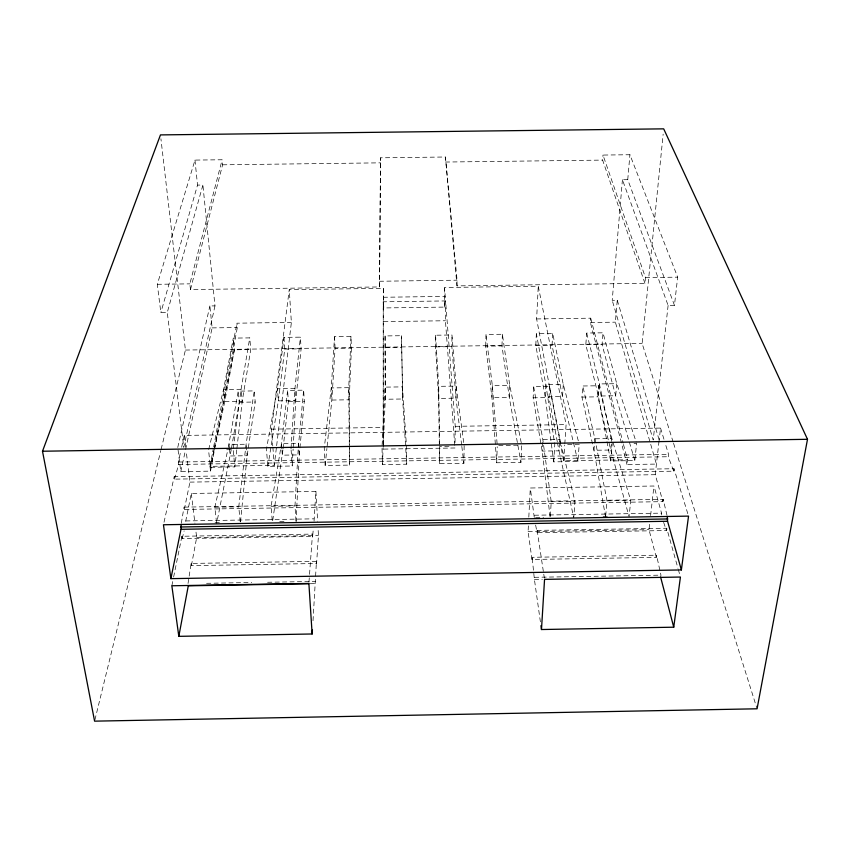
<?xml version="1.0" encoding="UTF-8"?>
<svg xmlns="http://www.w3.org/2000/svg" width="850" height="850" viewBox="0 0 850 850"><rect width="100%" height="100%" fill="white"/><g stroke="black" fill="none" stroke-linecap="round" stroke-linejoin="round"><path stroke-width="0.64" stroke-dasharray="4.25 3.19" d="M406.725 464.196L406.523 446.93L402.475 386.877L385.018 387.132L382.001 447.312L382.415 464.578L406.725 464.196L402.634 398.99L401.508 335.707L385.092 335.941L385.284 399.256L383.212 446.282M385.092 335.941L385.284 399.256L402.634 398.99L401.508 335.707M439.322 445.411L438.653 398.448L435.54 346.885L435.572 335.219L451.966 334.974L456.142 386.081L464.153 446.027L463.866 463.293L439.588 463.675L439.344 446.717M383.169 444.008L383.254 301.803L445.581 300.932L455.239 426.328L454.994 445.432M564.793 443.987L566.1 424.618L538.263 286.206L444.539 287.502L445.23 296.406L444.412 307.094L383.733 307.944L383.308 288.352L289.255 289.648L271.469 429.154L272.776 445.953M383.297 446.452L383.254 301.803M439.588 463.675L439.673 446.409L449.979 446.25M444.412 307.094L444.539 287.502M674.464 305.341L627.746 179.669L622.423 179.743L668.111 305.426L674.464 305.341L677.662 277.153L629.914 154.732L602.99 155.061L645.479 277.599L644.916 283.294L456.992 285.887L445.432 157.006L380.513 157.803L379.536 286.949L190.474 289.563L189.847 283.847L222.148 159.758L194.979 160.087L157.303 284.304L160.852 312.556L167.269 312.471L202.906 185.034L197.529 185.098L160.852 312.556M454.771 445.358L445.432 320.748L445.581 300.932M379.536 286.949L380.513 157.803M461.656 445.06L455.993 398.183L451.849 346.651L451.966 334.974M456.992 285.887L457.066 280.181L445.432 157.006M485.69 346.163L485.998 334.486L502.382 334.252L509.745 385.273L521.719 445.134L520.933 462.389L496.687 462.772L491.969 397.641L485.69 346.163L501.978 345.929L509.277 397.386L517.671 444.189M496.687 462.772L497.229 446.749M501.978 345.929L502.382 334.252M351.411 348.107L349.223 399.797L349.499 465.099L325.168 465.481L324.254 448.216L331.266 387.94L334.549 336.664L350.976 336.43L351.411 348.107L335.07 348.341L331.84 400.053L327.038 447.164M350.976 336.43L348.744 387.674L349.499 465.099M382.415 464.578L383.159 447.589M296.098 522.219L299.274 454.899L304.311 401.274L303.631 390.171L287.598 390.405L281.499 443.679L271.086 506.303L272.308 521.347M622.423 179.743L612.223 300.326L617.27 300.252L615.368 322.161L656.412 464.079L626.992 464.546L627.459 459.765L563.678 460.764L536.626 318.941L538.263 286.206M533.715 386.729L542.821 439.62L551.236 501.744L550.226 518.033L542.173 451.095L533.152 397.821L533.715 386.729L549.663 386.495L560.989 444.412M567.641 444.412L579.211 444.231L577.926 461.486L553.711 461.869L545.211 396.844L535.787 345.44L536.371 333.763L552.723 333.529L563.284 384.476L578.871 442.956M532.015 559.481L532.132 557.303L656.54 555.199L656.274 557.377L532.015 559.481L528.084 531.675L528.413 525.056M528.817 517.119L530.304 488.006L653.958 486.009L661.544 513.134L661.279 515.419M293.197 447.695L295.736 400.605L301.112 348.829L300.401 337.152L283.953 337.386L277.451 388.748L266.433 449.119L267.846 466.384L292.209 466.002L293.133 449.002M313.023 620.734L316.455 561.319L191.112 563.444L188.009 583.621L188.286 585.82M534.278 517.501L530.304 488.006M540.398 621.839L534.416 579.498L532.132 557.303M666.708 528.233L666.421 530.538L537.03 532.684L537.158 530.379L666.708 528.233L677.96 568.289M296.013 520.965L294.971 505.909L298.233 448.619M298.308 447.323L303.631 390.171M557.303 441.734L549.015 397.587L549.663 386.495M577.926 461.486L562.509 396.578L552.054 345.196L552.723 333.529M553.711 461.869L554.784 444.614L545.891 384.731L536.371 333.763M559.502 443.179L559.013 450.829L573.761 517.65L574.972 501.351L561.308 445.676M559.587 441.904L559.746 439.354L542.821 439.62L542.173 451.095L559.013 450.829L557.547 443.031M291.019 448.736L294.95 388.482L300.401 337.152M191.112 563.444L191.388 565.622L316.582 563.508L318.463 535.532L318.091 529.051M563.678 460.764L564.708 445.272M314.054 521.124L315.913 491.459L191.314 493.467L185.757 520.944L186.044 523.228M308.964 582.112L309.442 575.631M309.538 574.334L312.492 534.097L181.9 536.265L173.145 579.413M605.582 517.129L593.959 450.277L581.952 397.088L582.771 385.996L598.708 385.762L611.809 438.547L630.753 500.448L629.085 516.736L610.778 450.011L597.794 396.844L598.708 385.762M634.047 443.381L636.618 443.339L634.844 460.583L610.629 460.966L598.389 396.036L585.82 344.707L586.681 333.041L603.022 332.807L616.76 383.679L636.204 442.096M626.992 464.546L590.399 322.522L590.729 318.176L536.626 318.941M644.916 283.294L602.618 160.097L602.99 155.061M634.844 460.583L615.666 395.781L602.066 344.473L603.022 332.807M627.746 179.669L629.914 154.732M610.629 460.966L612.191 443.721L599.388 383.934L586.681 333.041M605.689 515.876L607.049 500.831L594.894 438.802L582.771 385.996M181.9 536.265L182.197 538.581L312.63 536.414L313.342 528.764M240.486 521.836L247.148 455.717L255.202 402.018L254.267 390.904L238.202 391.149L228.172 448.332M673.157 442.043L642.133 343.442L663.159 134.119M325.168 465.481L326.899 448.471M668.111 305.426L653.204 440.013L612.223 300.326M236.906 448.566L242.186 401.413L250.75 349.562L249.762 337.886L233.293 338.119L223.561 389.544L208.537 450.022L210.439 467.298L234.844 466.905L236.757 449.884M282.922 449.937L272.414 522.601M283.071 448.619L288.362 401.519L287.598 390.405M656.274 557.377L648.996 529.667L649.719 523.249M650.601 515.546L653.958 486.009M666.974 515.27L663.191 499.332L184.014 507.131L184.312 509.447L662.915 501.649L655.244 474.693L658.878 442.467M658.92 442.319L660.546 428.071L184.269 435.423L181.167 449.363M240.231 521.879L238.754 506.823L246.096 444.231L254.267 390.904M178.075 449.969L180.784 471.623L210.513 471.144L209.992 466.353L274.284 465.343L276.484 446.983M276.643 445.676L291.38 322.416L289.255 289.648M662.915 501.649L663.191 499.332M687.778 513.634L674.008 468.733L174.208 476.68L174.526 479.134L673.71 471.176L668.27 456.737L668.557 454.314L665.125 443.073M660.673 577.341L660.949 575.142L656.54 555.199M673.71 471.176L674.008 468.733M283.953 337.386L284.75 349.074L278.343 400.86L267.846 466.384M233.325 448.322L241.081 389.289L249.762 337.886M181.316 523.249L184.014 507.131M231.264 449.586L216.644 523.526M231.476 448.311L239.232 402.252L238.202 391.149M210.513 471.144L237.309 327.547L236.916 323.191L291.38 322.416M191.388 565.622L196.669 537.551L195.723 529.773M209.992 466.353L213.414 448.131M213.658 446.834L236.916 323.191M171.849 585.767L172.879 580.688M184.312 509.447L189.943 482.12L186.161 450.989M180.784 471.623L185.3 450.904M185.587 449.608L212.128 327.898L209.886 305.947L214.976 305.883L202.906 185.034M214.094 450.564L210.439 467.298L234.377 349.796L233.293 338.119M214.381 449.278L224.772 401.668L234.377 349.796L250.75 349.562M214.976 305.883L183.77 447.323L167.269 312.471M174.526 479.134L178.649 464.461L178.341 462.039L180.88 450.627M164.018 522.229L174.208 476.68M216.506 522.272L214.837 507.216L227.885 449.618M177.756 447.419L209.886 305.947M94.913 719.865L160.82 450.553M161.128 449.267L185.417 350.051L160.916 138.752M182.197 538.581L184.121 530.899M190.474 289.563L222.604 164.804L222.148 159.758M214.837 507.216L238.754 506.823M271.086 506.303L294.971 505.909M551.236 501.744L574.972 501.351M607.049 500.831L630.753 500.448M185.757 520.944L313.916 518.84M534.406 515.227L661.544 513.134M215.082 522.75L220.363 522.665M279.746 521.688L285.016 521.602M535.606 517.48L543.543 517.352M603.075 516.375L608.366 516.29M528.084 531.675L648.996 529.667M196.669 537.551L318.463 535.532M534.544 577.309L660.949 575.142M206.582 583.302L251.696 582.526M267.612 582.261L315.382 581.442M534.416 579.498L542.311 579.371M310.207 583.727L315.509 583.631M185.417 350.051L642.133 343.442M284.75 349.074L301.112 348.829M385.337 347.618L401.657 347.374M435.54 346.885L451.849 346.651M535.787 345.44L552.054 345.196M585.82 344.707L602.066 344.473M239.232 402.252L255.202 402.018M288.362 401.519L304.311 401.274M533.152 397.821L549.015 397.587M581.952 397.088L597.794 396.844M271.469 429.154L382.787 427.444M455.239 426.328L566.1 424.618M226.674 449.735L233.155 449.639L234.844 466.905M517.862 445.188L497.261 445.517L492.331 385.539L485.998 334.486M454.962 447.982L383.286 449.108L383.201 445.283M178.341 462.039L668.557 454.314M178.649 464.461L668.27 456.737M189.943 482.12L655.244 474.693M157.303 284.304L189.847 283.847M379.408 281.254L457.066 280.181M645.479 277.599L677.662 277.153M383.276 297.266L445.23 296.406M383.69 321.619L445.432 320.748M212.128 327.898L237.309 327.547M590.399 322.522L615.368 322.161M222.604 164.804L380.619 162.839M445.4 162.042L602.618 160.097M663.648 522.399L666.421 530.538M673.551 443.307L756.67 707.529M660.546 428.071L664.742 441.819M617.27 300.252L659.164 439.918M678.311 569.532L680.074 575.79M590.729 318.176L623.156 443.179M623.486 444.454L627.459 459.765M535.649 525.098L537.03 532.684M517.905 445.485L520.933 462.389M537.158 530.379L543.575 572.932M543.777 574.218L544.361 578.085M461.816 446.367L463.866 463.293M184.269 435.423L186.001 449.692M191.314 493.467L194.937 523.281M194.979 160.087L197.529 185.098M229.426 448.322L229.043 444.497L246.096 444.231L247.148 455.717L230.191 455.983L229.553 449.608M272.882 447.249L274.284 465.343M281.871 448.789L281.499 443.679L298.531 443.413L298.775 447.249M281.966 450.064L282.338 455.164L299.274 454.899L298.86 448.524M291.104 449.969L292.209 466.002M435.572 335.219L438.706 386.336L439.652 445.103M312.492 534.097L312.63 536.414M316.455 561.319L316.582 563.508M315.913 491.459L317.645 521.273M334.549 336.664L335.07 348.341M383.308 288.352L383.733 307.944M438.706 386.336L438.653 398.448L455.993 398.183L456.142 386.081L438.706 386.336M492.331 385.539L491.969 397.641L509.277 397.386L509.745 385.273L492.331 385.539M545.891 384.731L545.211 396.844L562.509 396.578L563.284 384.476L545.891 384.731M594.894 438.802L593.959 450.277L610.778 450.011L611.809 438.547L594.894 438.802M599.388 383.934L598.389 396.036L615.666 395.781L616.76 383.679L599.388 383.934M241.081 389.289L223.561 389.544L224.772 401.668L242.186 401.413L241.081 389.289M294.95 388.482L277.451 388.748L278.343 400.86L295.736 400.605L294.95 388.482M348.744 387.674L331.266 387.94L331.84 400.053L349.223 399.797L348.744 387.674"/><path stroke-width="1.27" d="M541.482 629.531L544.553 579.371L680.425 577.044L673.742 627.194L541.482 629.531L540.94 625.685M312.141 633.983L308.879 583.419L171.849 585.767L178.819 636.342L312.141 633.983L312.407 630.009M681.371 569.936L688.543 516.12L163.444 524.758L170.871 578.648L681.371 569.936L667.558 521.273L667.261 516.503M170.871 578.648L180.997 529.306L181.114 524.492M178.819 636.342L188.286 585.82L308.89 583.748M807.5 439.301L757.074 708.794L94.594 721.151L42.5 451.233L160.469 134.906L663.691 128.849L807.5 439.301L42.5 451.233M180.699 526.979L667.845 518.946M180.997 529.306L667.558 521.273M660.673 577.341L673.742 627.194"/></g></svg>
